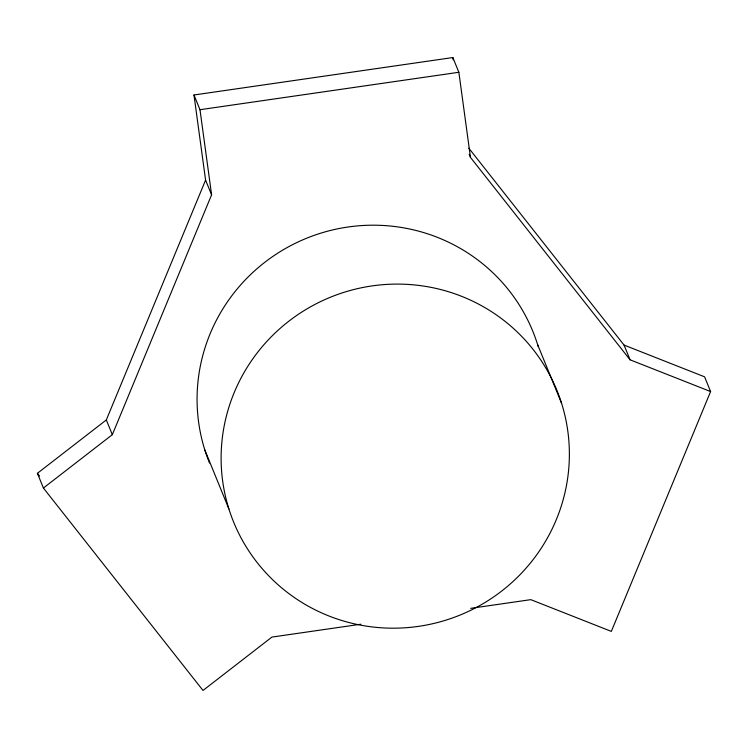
<?xml version="1.0" encoding="UTF-8"?>
<svg xmlns="http://www.w3.org/2000/svg" width="748" height="748" viewBox="0 0 748 748"><rect width="100%" height="100%" fill="white"/><g stroke="black" fill="none" stroke-linecap="round" stroke-linejoin="round"><path stroke-width="1.12" d="M360.919 624.215L271.935 637.081L203.007 690.451L43.412 488.033L37.4 473.306L106.319 419.946L205.588 180.1L193.975 94.987L452.849 57.549L458.861 72.276L470.464 157.389L630.068 359.807L710.6 391.55L611.331 631.396L530.8 599.653L470.707 608.339M43.412 488.033L112.331 434.672L211.6 194.826L199.987 109.713L193.975 94.987M199.987 109.713L458.861 72.276M468.79 148.16L624.056 345.08L704.588 376.824L710.6 391.55M37.4 473.306L39.569 476.055M624.056 345.08L630.068 359.807M469.183 154.238L470.464 157.389M537.55 344.445L561.589 403.34A174.546 171.629 -22.2 0 1 356.637 624.346A174.546 171.629 -22.2 0 1 267.485 340.733A174.546 171.629 -22.2 0 1 561.589 403.34M205.588 180.1L211.6 194.826M204.849 450.034L228.888 508.939M106.319 419.946L112.331 434.672M452.849 57.549L453.157 59.849M209.515 463.003A174.546 171.629 -22.2 0 1 314.179 235.358A174.546 171.629 -22.2 0 1 538.223 346.623"/></g></svg>
